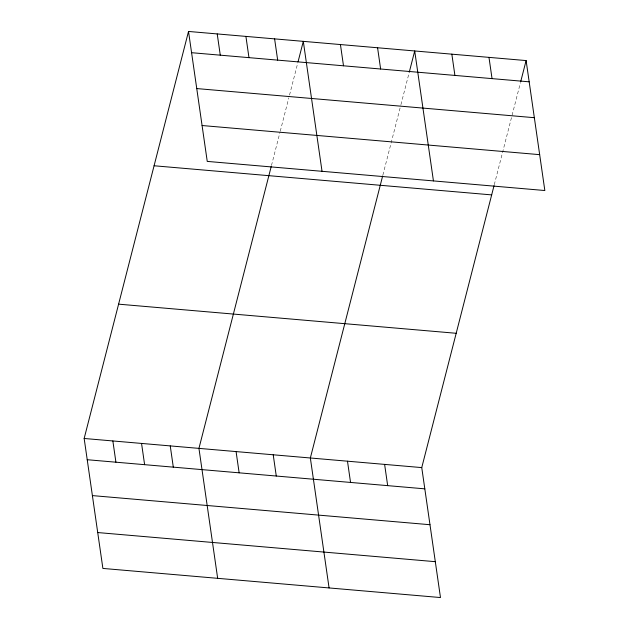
<?xml version="1.0" encoding="UTF-8"?>
<svg xmlns="http://www.w3.org/2000/svg" width="629" height="629" viewBox="0 0 629 629"><rect width="100%" height="100%" fill="white"/><g stroke="black" fill="none" stroke-linecap="round" stroke-linejoin="round"><path stroke-width="0.47" stroke-dasharray="3.15 2.36" d="M271.476 165.482L280.023 132.129M280.267 131.209L288.813 97.857M289.529 95.081L297.839 62.656M382.88 175.09L400.697 105.617M400.932 104.689L409.007 73.192M494.284 184.706L520.411 82.808"/><path stroke-width="0.94" d="M494.048 185.626L421.752 467.599L440.481 597.55L102.889 568.427L84.16 438.476L188.519 31.45L526.111 60.573L544.84 190.524L207.248 161.401L188.519 31.45M271.241 166.41L198.945 448.375L217.665 578.326M298.075 61.728L303.304 41.349L322.032 171.3M382.644 176.018L310.349 457.991L329.077 587.942M409.243 72.272L414.708 50.965L433.436 180.916M520.647 81.88L526.111 60.573M191.586 52.694L529.178 81.825M196.751 88.571L534.343 117.694M202.082 125.525L539.666 154.655M154.081 165.765L491.674 194.896M118.598 304.161L456.19 333.284M84.16 438.476L421.752 467.599M87.219 459.72L424.811 488.843M92.392 495.597L429.984 524.72M97.715 532.551L435.307 561.681M488.977 57.373L492.043 78.617M451.842 54.165L454.909 75.417M377.573 47.757L380.631 69.009M340.438 44.557L343.497 65.801M384.618 464.399L387.676 485.643M347.483 461.191L350.542 482.443M274.606 38.88L277.672 60.125M245.915 36.403L248.974 57.648M217.217 33.927L220.276 55.171M273.214 454.783L276.273 476.035M236.079 451.583L239.138 472.827M170.247 445.906L173.305 467.15M141.549 443.429L144.615 464.674M112.858 440.953L115.917 462.197"/></g></svg>
